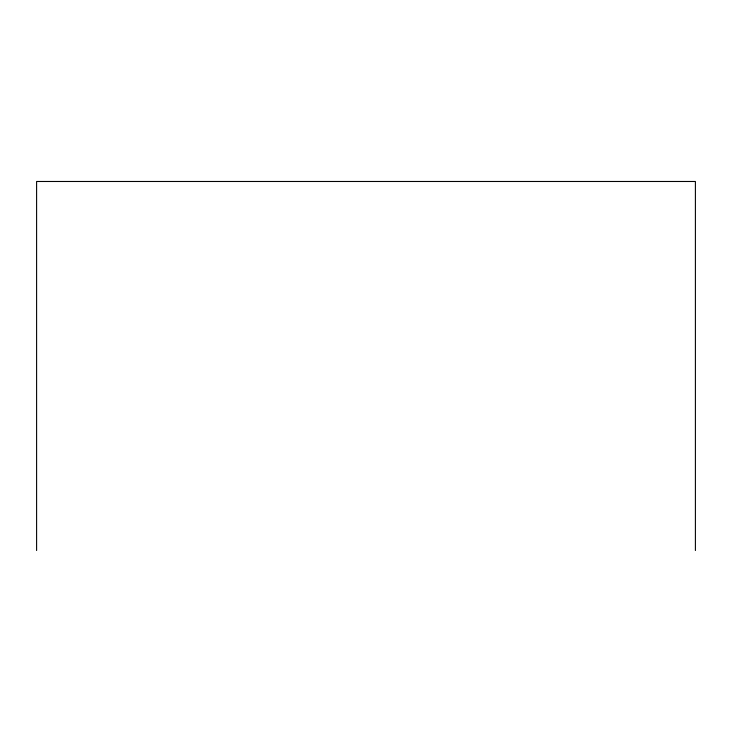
<?xml version="1.0" encoding="UTF-8"?>
<svg xmlns="http://www.w3.org/2000/svg" width="732" height="732" viewBox="0 0 732 732"><rect width="100%" height="100%" fill="white"/><g stroke="black" fill="none" stroke-linecap="round" stroke-linejoin="round"><path stroke-width="1.1" d="M695.4 550.519L695.4 181.481L36.6 181.481L36.6 550.519"/></g></svg>
